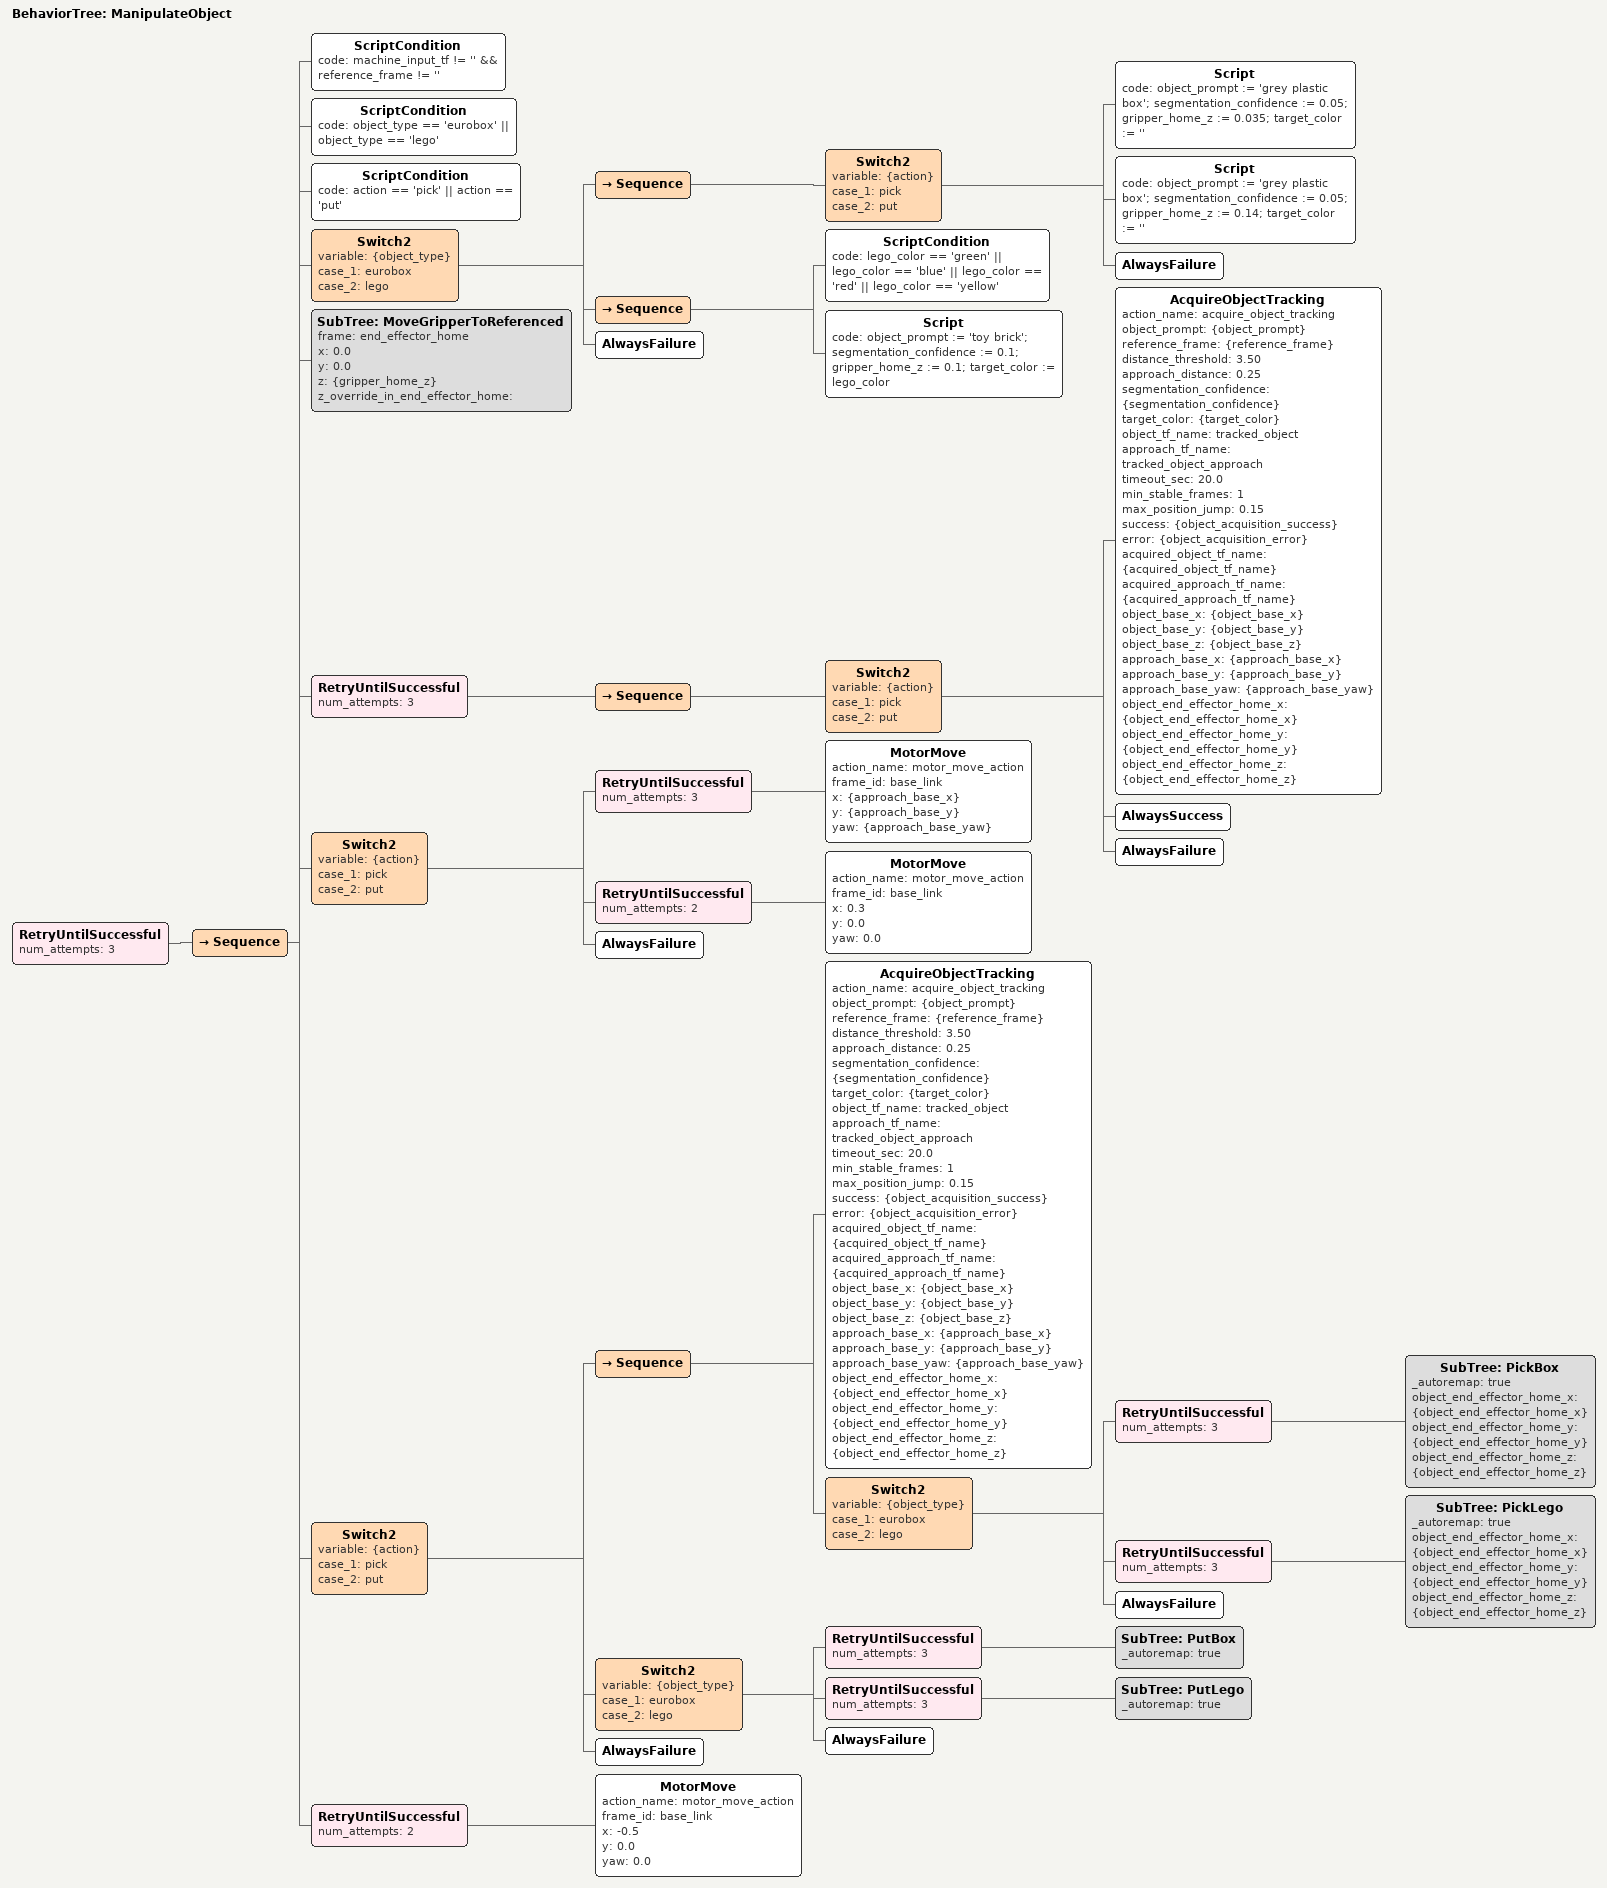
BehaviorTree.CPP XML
<?xml version="1.0"?>
<root BTCPP_format="4">
  <BehaviorTree ID="ManipulateObject">
    <RetryUntilSuccessful num_attempts="3">
      <Sequence>
        <ScriptCondition code="machine_input_tf != '' &amp;&amp; reference_frame != ''" />
        <ScriptCondition code="object_type == 'eurobox' || object_type == 'lego'" />
        <ScriptCondition code="action == 'pick' || action == 'put'" />

        <Switch2 variable="{object_type}" case_1="eurobox" case_2="lego">
          <Sequence>
            <Switch2 variable="{action}" case_1="pick" case_2="put">
              <Script code="object_prompt := 'grey plastic box'; segmentation_confidence := 0.05; gripper_home_z := 0.035; target_color := ''" />
              <Script code="object_prompt := 'grey plastic box'; segmentation_confidence := 0.05; gripper_home_z := 0.14; target_color := ''" />
              <AlwaysFailure />
            </Switch2>
          </Sequence>
          <Sequence>
            <!-- TODO: add lego_type again if subtype-specific grasping or detection becomes necessary. -->
            <ScriptCondition code="lego_color == 'green' || lego_color == 'blue' || lego_color == 'red' || lego_color == 'yellow'" />
            <Script code="object_prompt := 'toy brick'; segmentation_confidence := 0.1; gripper_home_z := 0.1; target_color := lego_color" />
          </Sequence>
          <AlwaysFailure />
        </Switch2>

        <!-- Position Gripper -->
        <SubTree ID="MoveGripperToReferenced"
                 frame="end_effector_home"
                 x="0.0"
                 y="0.0"
                 z="{gripper_home_z}"
               z_override_in_end_effector_home="" />

        <!-- Navigate (and Detect Object if Picking) -->
        <RetryUntilSuccessful num_attempts="3">
          <Sequence>
            <Switch2 variable="{action}" case_1="pick" case_2="put">
              <AcquireObjectTracking
                action_name="acquire_object_tracking"
                object_prompt="{object_prompt}"
                reference_frame="{reference_frame}"
                distance_threshold="3.50"
                approach_distance="0.25"
                segmentation_confidence="{segmentation_confidence}"
                target_color="{target_color}"
                object_tf_name="tracked_object"
                approach_tf_name="tracked_object_approach"
                timeout_sec="20.0"
                min_stable_frames="1"
                max_position_jump="0.15"
                success="{object_acquisition_success}"
                error="{object_acquisition_error}"
                acquired_object_tf_name="{acquired_object_tf_name}"
                acquired_approach_tf_name="{acquired_approach_tf_name}"
                object_base_x="{object_base_x}"
                object_base_y="{object_base_y}"
                object_base_z="{object_base_z}"
                approach_base_x="{approach_base_x}"
                approach_base_y="{approach_base_y}"
                approach_base_yaw="{approach_base_yaw}"
                object_end_effector_home_x="{object_end_effector_home_x}"
                object_end_effector_home_y="{object_end_effector_home_y}"
                object_end_effector_home_z="{object_end_effector_home_z}" />
              <AlwaysSuccess />
              <AlwaysFailure />
            </Switch2>
          </Sequence>
        </RetryUntilSuccessful>

        <!-- Motor Move to the Object/Shelf -->
        <Switch2 variable="{action}" case_1="pick" case_2="put">
          <RetryUntilSuccessful num_attempts="3">
            <MotorMove action_name="motor_move_action"
                       frame_id="base_link"
                       x="{approach_base_x}"
                       y="{approach_base_y}"
                       yaw="{approach_base_yaw}" />
          </RetryUntilSuccessful>
          <RetryUntilSuccessful num_attempts="2">
            <MotorMove action_name="motor_move_action"
                       frame_id="base_link"
                       x="0.3"
                       y="0.0"
                       yaw="0.0" />
          </RetryUntilSuccessful>
          <AlwaysFailure />
        </Switch2>

        <!-- (Detect Object and Pick) or Put the Object -->
        <Switch2 variable="{action}" case_1="pick" case_2="put">
          <Sequence>
            <AcquireObjectTracking
              action_name="acquire_object_tracking"
              object_prompt="{object_prompt}"
              reference_frame="{reference_frame}"
              distance_threshold="3.50"
              approach_distance="0.25"
              segmentation_confidence="{segmentation_confidence}"
              target_color="{target_color}"
              object_tf_name="tracked_object"
              approach_tf_name="tracked_object_approach"
              timeout_sec="20.0"
              min_stable_frames="1"
              max_position_jump="0.15"
              success="{object_acquisition_success}"
              error="{object_acquisition_error}"
              acquired_object_tf_name="{acquired_object_tf_name}"
              acquired_approach_tf_name="{acquired_approach_tf_name}"
              object_base_x="{object_base_x}"
              object_base_y="{object_base_y}"
              object_base_z="{object_base_z}"
              approach_base_x="{approach_base_x}"
              approach_base_y="{approach_base_y}"
              approach_base_yaw="{approach_base_yaw}"
              object_end_effector_home_x="{object_end_effector_home_x}"
              object_end_effector_home_y="{object_end_effector_home_y}"
              object_end_effector_home_z="{object_end_effector_home_z}" />
            <Switch2 variable="{object_type}" case_1="eurobox" case_2="lego">
              <RetryUntilSuccessful num_attempts="3">
                <SubTree ID="PickBox"
                         _autoremap="true"
                         object_end_effector_home_x="{object_end_effector_home_x}"
                         object_end_effector_home_y="{object_end_effector_home_y}"
                         object_end_effector_home_z="{object_end_effector_home_z}" />
              </RetryUntilSuccessful>
              <RetryUntilSuccessful num_attempts="3">
                <SubTree ID="PickLego"
                         _autoremap="true"
                         object_end_effector_home_x="{object_end_effector_home_x}"
                         object_end_effector_home_y="{object_end_effector_home_y}"
                         object_end_effector_home_z="{object_end_effector_home_z}" />
              </RetryUntilSuccessful>
              <AlwaysFailure />
            </Switch2>
          </Sequence>
          <Switch2 variable="{object_type}" case_1="eurobox" case_2="lego">
            <RetryUntilSuccessful num_attempts="3">
              <SubTree ID="PutBox" _autoremap="true" />
            </RetryUntilSuccessful>
            <RetryUntilSuccessful num_attempts="3">
              <SubTree ID="PutLego" _autoremap="true" />
            </RetryUntilSuccessful>
            <AlwaysFailure />
          </Switch2>
          <AlwaysFailure />
        </Switch2>

        <!-- Motor Move Backwards -->
        <RetryUntilSuccessful num_attempts="2">
          <MotorMove action_name="motor_move_action"
                     frame_id="base_link"
                     x="-0.5"
                     y="0.0"
                     yaw="0.0" />
        </RetryUntilSuccessful>
      </Sequence>
    </RetryUntilSuccessful>
  </BehaviorTree>
</root>
